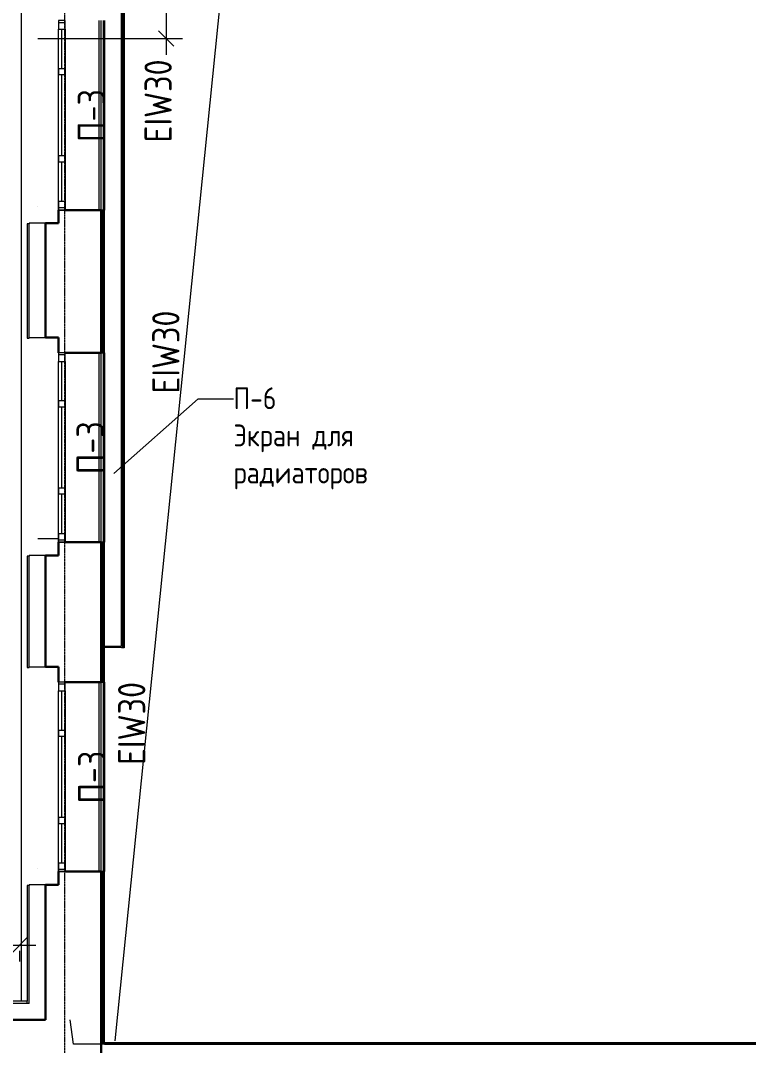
# Model space of a CAD drawing. Header units: millimetres. Extents: x -11345 to 411485, y -9810 to 73012.
# Drawn here: x 49696 to 56379, y 20376 to 29788 of the extents above; entities that cross this region are included whole.
import ezdxf

# ---------------------------------------------------------------- set-up
doc = ezdxf.new("R2010")
doc.units = ezdxf.units.MM
doc.linetypes.add('ADSK_Линия сетки', pattern=[25, 20, -2.5, 0, -2.5])
for name, color, linetype, lineweight in [('_ Окна', 7, 'Continuous', 9), ('Аннотация', 7, 'Continuous', 18), ('Марки окон', 7, 'Continuous', 20), ('Окна', 7, 'Continuous', 9), ('Оси', 253, 'Continuous', 9), ('Перекрытие', 7, 'Continuous', 9), ('Размеры', 7, 'Continuous', 5), ('Стены внутренние', 7, 'Continuous', 18), ('Стены наружные', 7, 'Continuous', 18), ('Стены несущие', 7, 'Continuous', 30), ('Стены отделка', 7, 'Continuous', 30), ('Стены штриховка', 7, 'Continuous', 9)]:
    doc.layers.add(name, color=color, linetype=linetype, lineweight=lineweight)
doc.layers.add('Линии', color=7, linetype='Continuous', lineweight=9, true_color=0x00a600)
doc.styles.add('GOST Common_2', font='GOST_Common.ttf', dxfattribs={"width": 0.9, "height": 250})
doc.styles.add('GOST Common_3', font='GOST_Common.ttf', dxfattribs={"width": 0.9, "height": 250})
doc.styles.add('GOST Common_6', font='GOST_Common.ttf', dxfattribs={"width": 0.9, "height": 200})
doc.dimstyles.new('ADSK_Основной_2_5_мм_Округление_до_1_мм', dxfattribs={"dimscale": 304.8, "dimtxt": 250, "dimasz": 0.463911, "dimexe": 0.492126, "dimexo": 0.492126, "dimgap": 0.098425, "dimtad": 1, "dimdec": 0, "dimdsep": 46, "dimtxsty": 'GOST Common_3', "dimblk1": 'OBLIQUE', "dimblk2": 'OBLIQUE', "dimsah": 1, "dimcen": 0.09, "dimdle": 0.492126, "dimazin": 2, "dimtfac": 1, "dimtdec": 0, "dimtix": 1, "dimtmove": 0, "dimatfit": 3, "dimfxl": 1, "dimtvp": 1, "dimtolj": 1, "dimtzin": 0, "dimlwd": 20, "dimlwe": 20, "dimarcsym": 2})

# ---------------------------------------------------------------- blocks, each defined once
blk = doc.blocks.new('окно трехпол с фрамугой - 1700-2240_h___нов_ ок43_противопож-6940656-План 1-го этажа')
at = {"layer": '_ Окна', "lineweight": 18}
for p, q in [((-870, 75), (-870, 135)), ((-870, 135), (-790, 135)), ((-790, 135), (-790, 75)), ((-430, 75), (-430, 135)), ((-430, 135), (-370, 135)), ((-370, 135), (-370, 75)), ((370, 75), (370, 135)), ((370, 135), (430, 135)), ((430, 135), (430, 75)), ((790, 135), (790, 75)), ((870, 135), (790, 135)), ((870, 75), (870, 135)), ((-790, 75), (-870, 75)), ((-370, 75), (-430, 75)), ((430, 75), (370, 75)), ((790, 75), (870, 75))]:
    blk.add_line(p, q, dxfattribs=at)
at = {"layer": '_ Окна'}
for p, q in [((-850, 75), (-850, 135)), ((-790, 105), (-430, 105)), ((-370, 105), (370, 105)), ((430, 105), (790, 105)), ((850, 75), (850, 135))]:
    blk.add_line(p, q, dxfattribs=at)
at = {"layer": 'Окна'}
for p, q in [((-870, 135), (-870, 75)), ((-790, 135), (-870, 135)), ((-790, 135), (-430, 135)), ((-370, 135), (-430, 135)), ((-370, 135), (370, 135)), ((430, 135), (370, 135)), ((430, 135), (790, 135)), ((870, 135), (790, 135)), ((870, 75), (870, 135)), ((-870, 75), (-790, 75)), ((-430, 75), (-790, 75)), ((-430, 75), (-370, 75)), ((370, 75), (-370, 75)), ((370, 75), (430, 75)), ((790, 75), (430, 75)), ((790, 75), (870, 75))]:
    blk.add_line(p, q, dxfattribs=at)
blk = doc.blocks.new('окно трехпол с фрамугой - 1700-2240_h___нов_ ок43_противопож-6940654-План 1-го этажа')
at = {"layer": '_ Окна', "lineweight": 18}
for p, q in [((-870, 75), (-870, 135)), ((-870, 135), (-790, 135)), ((-790, 135), (-790, 75)), ((-430, 75), (-430, 135)), ((-430, 135), (-370, 135)), ((-370, 135), (-370, 75)), ((370, 75), (370, 135)), ((370, 135), (430, 135)), ((430, 135), (430, 75)), ((790, 135), (790, 75)), ((870, 135), (790, 135)), ((870, 75), (870, 135)), ((-790, 75), (-870, 75)), ((-370, 75), (-430, 75)), ((430, 75), (370, 75)), ((790, 75), (870, 75))]:
    blk.add_line(p, q, dxfattribs=at)
at = {"layer": '_ Окна'}
for p, q in [((-850, 75), (-850, 135)), ((-790, 105), (-430, 105)), ((-370, 105), (370, 105)), ((430, 105), (790, 105)), ((850, 75), (850, 135))]:
    blk.add_line(p, q, dxfattribs=at)
at = {"layer": 'Окна'}
for p, q in [((-870, 135), (-870, 75)), ((-790, 135), (-870, 135)), ((-790, 135), (-430, 135)), ((-370, 135), (-430, 135)), ((-370, 135), (370, 135)), ((430, 135), (370, 135)), ((430, 135), (790, 135)), ((870, 135), (790, 135)), ((870, 75), (870, 135)), ((-870, 75), (-790, 75)), ((-430, 75), (-790, 75)), ((-430, 75), (-370, 75)), ((370, 75), (-370, 75)), ((370, 75), (430, 75)), ((790, 75), (430, 75)), ((790, 75), (870, 75))]:
    blk.add_line(p, q, dxfattribs=at)
blk = doc.blocks.new('_Oblique')
at = {"color": 0, "linetype": 'ByBlock', "lineweight": -2}
blk.add_line((-0.5, -0.5), (0.5, 0.5), dxfattribs=at)
blk = doc.blocks.new('DIMBLOCK113-План 1-го этажа')
at = {"layer": 'Defpoints', "color": 0, "transparency": 16777216}
for p in [(48416.3, 21396), (49686.3, 21396), (49686.3, 21296)]:
    blk.add_point(p, dxfattribs=at)
at = {"layer": 'Размеры', "color": 0, "transparency": 16777216}
for p, q in [((48266.3, 21296), (49836.3, 21296)), ((48416.3, 21246), (48416.3, 21146)), ((49686.3, 21246), (49686.3, 21146))]:
    blk.add_line(p, q, dxfattribs=at)
at = {"layer": 'Размеры', "color": 0, "transparency": 16777216, "xscale": 141.4, "yscale": 141.4, "zscale": 141.4, "rotation": 180}
blk.add_blockref('_Oblique', (48416.3, 21296), dxfattribs=at)
at = {"layer": 'Размеры', "color": 0, "transparency": 16777216, "xscale": 141.4, "yscale": 141.4, "zscale": 141.4}
blk.add_blockref('_Oblique', (49686.3, 21296), dxfattribs=at)
at = {"layer": 'Размеры', "color": 0, "lineweight": 20, "transparency": 16777216, "insert": (49051.3, 21451), "char_height": 250, "width": 700.591, "attachment_point": 5, "style": 'GOST Common_3'}
blk.add_mtext('\\A1;1270', dxfattribs=at)
blk = doc.blocks.new('DIMBLOCK114-План 1-го этажа')
at = {"layer": 'Defpoints', "color": 0, "transparency": 16777216}
for p in [(51132.7, 31107.5), (49706.3, 29622.5), (51032.7, 29622.5)]:
    blk.add_point(p, dxfattribs=at)
at = {"layer": 'Размеры', "color": 0, "transparency": 16777216}
for p, q in [((51032.7, 31257.5), (51032.7, 29472.5)), ((50982.7, 31107.5), (50882.7, 31107.5)), ((49856.3, 29622.5), (51182.7, 29622.5))]:
    blk.add_line(p, q, dxfattribs=at)
at = {"layer": 'Размеры', "color": 0, "transparency": 16777216, "xscale": 141.4, "yscale": 141.4, "zscale": 141.4}
for p, rotation in [((51032.7, 31107.5), 90), ((51032.7, 29622.5), 270)]:
    blk.add_blockref('_Oblique', p, dxfattribs=dict(at, rotation=rotation))
at = {"layer": 'Размеры', "color": 0, "lineweight": 20, "transparency": 16777216, "insert": (50877.7, 30365), "char_height": 250, "width": 726.16, "attachment_point": 5, "rotation": 90, "style": 'GOST Common_3'}
blk.add_mtext('\\A1;1485', dxfattribs=at)
blk = doc.blocks.new('оси')
at = {"layer": 'Оси', "linetype": 'ADSK_Линия сетки'}
blk.add_line((24550, -6855.047), (24550, 46377.998), dxfattribs=at)

msp = doc.modelspace()

# ---------------------------------------------------------------- linework, layer by layer
at = {"layer": 'Аннотация', "lineweight": 9}
for p, q in [((50552.1551, 25627.6752), (51326.11293, 26314.63888)), ((51326.11293, 26314.63888), (51651.55354, 26314.63888))]:
    msp.add_line(p, q, dxfattribs=at)
at = {"layer": 'Линии', "color": 8, "true_color": 0x6e6e6e}
msp.add_line((50564.66112, 20419.94303), (52573.45048, 40277.88654), dxfattribs=at)
at = {"layer": 'Перекрытие'}
for p, q in [((50416.26079, 29787.52494), (50416.26079, 28047.52494)), ((50416.26079, 26737.52494), (50416.26079, 24997.52494)), ((50416.26079, 23712.5654), (50416.26079, 21972.5654))]:
    msp.add_line(p, q, dxfattribs=at)
at = {"layer": 'Стены внутренние'}
for p, q in [((50636.26079, 24026.31798), (50636.26079, 42637.17464)), ((50648.26079, 42637.17464), (50648.26079, 24026.31798)), ((50623.33348, 24043.31798), (50623.33348, 42611.31798)), ((50635.33348, 42611.31798), (50635.33348, 24026.31798)), ((50436.26079, 28047.52494), (50436.26079, 29787.52494)), ((50456.26079, 29787.52494), (50456.26079, 28047.52494)), ((49856.26079, 28076.85404), (49856.26079, 28077.52494)), ((50416.26079, 28047.52494), (50416.26079, 28046.85404)), ((50436.26079, 24997.52494), (50436.26079, 26737.52494)), ((50456.26079, 26737.52494), (50456.26079, 24997.52494)), ((50046.26079, 25027.52494), (49856.26079, 25027.52494)), ((49856.26079, 25026.91025), (49856.26079, 25027.52494)), ((50046.26079, 25026.91025), (49856.26079, 25026.91025)), ((50416.26079, 24997.52494), (50416.26079, 24996.91025)), ((50468.26079, 24043.31798), (50623.33348, 24043.31798)), ((50623.33348, 24031.31798), (50468.26079, 24031.31798)), ((50623.33348, 24026.31798), (50623.33348, 24031.31798)), ((50635.33348, 24026.31798), (50623.33348, 24026.31798)), ((50648.26079, 24026.31798), (50636.26079, 24026.31798)), ((50436.26079, 21972.5654), (50436.26079, 23712.5654)), ((50456.26079, 23712.5654), (50456.26079, 21972.5654)), ((49856.26079, 22001.74913), (49856.26079, 22002.5654)), ((50416.26079, 21972.5654), (50416.26079, 21971.74913))]:
    msp.add_line(p, q, dxfattribs=at)
at = {"layer": 'Стены наружные'}
for p, q in [((49706.26079, 20782.52494), (49706.26079, 30421.83139)), ((50468.26079, 29787.52494), (50468.26079, 28047.52494)), ((50468.26079, 26737.52494), (50468.26079, 24997.52494)), ((50468.26079, 23712.5654), (50468.26079, 21972.5654))]:
    msp.add_line(p, q, dxfattribs=at)
at = {"layer": 'Стены несущие'}
for p, q in [((50046.26079, 28047.52494), (50046.26079, 28046.85404)), ((50046.26079, 28046.85404), (50046.26079, 27926.48263)), ((50436.26079, 28047.52494), (50106.26079, 28047.52494)), ((50436.26079, 28047.52494), (50436.26079, 26737.52494)), ((50046.26079, 27926.48263), (49926.26079, 27926.48263)), ((49926.26079, 27926.48263), (49926.26079, 26876.63015)), ((49926.26079, 26876.63015), (50046.26079, 26876.63015)), ((50046.26079, 26876.63015), (50046.26079, 26737.52494)), ((50106.26079, 26737.52494), (50436.26079, 26737.52494)), ((50046.26079, 24997.52494), (50046.26079, 24996.91025)), ((50046.26079, 24996.91025), (50046.26079, 24876.63015)), ((50436.26079, 24997.52494), (50106.26079, 24997.52494)), ((50436.26079, 24997.52494), (50436.26079, 23712.5654)), ((50046.26079, 24876.63015), (49926.26079, 24876.63015)), ((49926.26079, 24876.63015), (49926.26079, 23851.5654)), ((49926.26079, 23851.5654), (50046.26079, 23851.5654)), ((50046.26079, 23851.5654), (50046.26079, 23712.5654)), ((50106.26079, 23712.5654), (50436.26079, 23712.5654)), ((50046.26079, 21972.5654), (50046.26079, 21971.74913)), ((50046.26079, 21971.74913), (50046.26079, 21851.5654)), ((50436.26079, 21972.5654), (50106.26079, 21972.5654)), ((50436.26079, 21972.5654), (50436.26079, 20102.52494)), ((50046.26079, 21851.5654), (49926.26079, 21851.5654)), ((49926.26079, 21851.5654), (49926.26079, 20612.52494)), ((49926.26079, 20612.52494), (48518.39442, 20612.52494))]:
    msp.add_line(p, q, dxfattribs=at)
at = {"layer": 'Стены отделка', "lineweight": 9}
for p, q in [((50436.26079, 28047.52494), (50436.26079, 28047.52494)), ((50468.26079, 28047.52494), (50436.26079, 28047.52494)), ((50456.26079, 26737.52494), (50456.26079, 28047.52494)), ((50468.26079, 26737.52494), (50468.26079, 28047.52494)), ((49776.26079, 27920.56718), (49756.26079, 27920.56718)), ((49756.26079, 27920.56718), (49756.26079, 26870.6234)), ((49926.26079, 27926.48263), (49776.26079, 27926.48263)), ((49776.26079, 27926.48263), (49776.26079, 27920.56718)), ((49756.26079, 26870.6234), (49776.26079, 26870.6234)), ((49776.26079, 26870.6234), (49776.26079, 26876.63015)), ((49776.26079, 26876.63015), (49926.26079, 26876.63015)), ((50436.26079, 26737.52494), (50468.26079, 26737.52494)), ((50436.26079, 24997.52494), (50436.26079, 24997.52494)), ((50468.26079, 24997.52494), (50436.26079, 24997.52494)), ((50456.26079, 23712.5654), (50456.26079, 24997.52494)), ((50468.26079, 23712.5654), (50468.26079, 24997.52494)), ((49776.26079, 24870.6234), (49756.26079, 24870.6234)), ((49756.26079, 24870.6234), (49756.26079, 23845.46227)), ((49926.26079, 24876.63015), (49776.26079, 24876.63015)), ((49776.26079, 24876.63015), (49776.26079, 24870.6234)), ((49756.26079, 23845.46227), (49776.26079, 23845.46227)), ((49776.26079, 23845.46227), (49776.26079, 23851.5654)), ((49776.26079, 23851.5654), (49926.26079, 23851.5654)), ((50436.26079, 23712.5654), (50468.26079, 23712.5654)), ((50468.26079, 21972.5654), (50436.26079, 21972.5654)), ((50456.26079, 20388.45118), (50456.26079, 21972.5654)), ((50468.26079, 20400.45118), (50468.26079, 21972.5654)), ((49776.26079, 21845.46227), (49756.26079, 21845.46227)), ((49756.26079, 21845.46227), (49756.26079, 20782.52494)), ((49926.26079, 21851.5654), (49776.26079, 21851.5654)), ((49776.26079, 21851.5654), (49776.26079, 21845.46227)), ((49756.26079, 20782.52494), (48518.39442, 20782.52494)), ((49776.26079, 20762.52494), (48518.39442, 20762.52494)), ((50466.26079, 20388.45118), (50436.26079, 20388.45118)), ((62174.19302, 20400.45118), (50468.26079, 20400.45118))]:
    msp.add_line(p, q, dxfattribs=at)
at = {"layer": 'Стены штриховка'}
for p, q in [((50466.26079, 26737.52494), (50466.26079, 28047.52494)), ((49776.26079, 26876.63015), (49776.26079, 27920.56718)), ((50466.26079, 23712.5654), (50466.26079, 24997.52494)), ((49776.26079, 23851.5654), (49776.26079, 24870.6234)), ((50466.26079, 20398.45118), (50466.26079, 21972.5654)), ((49776.26079, 20762.52494), (49776.26079, 21845.46227)), ((49756.26079, 20762.52494), (49756.26079, 20782.52494)), ((50181.26079, 20388.45118), (50151.26079, 20612.52494)), ((50436.26079, 20388.45118), (50181.26079, 20388.45118)), ((62176.19963, 20398.45118), (50466.26079, 20398.45118)), ((50466.26079, 20388.45118), (62186.23267, 20388.45118))]:
    msp.add_line(p, q, dxfattribs=at)

# ---------------------------------------------------------------- block references
msp.add_blockref('оси', (25553.42928, -2155))
at = {"layer": 'Окна', "rotation": 89.99999999999991}
for name, p in [('окно трехпол с фрамугой - 1700-2240_h___нов_ ок43_противопож-6940656-План 1-го этажа', (50181.26079, 28917.52494)), ('окно трехпол с фрамугой - 1700-2240_h___нов_ ок43_противопож-6940654-План 1-го этажа', (50181.26079, 25867.52494)), ('окно трехпол с фрамугой - 1700-2240_h___нов_ ок43_противопож-6940654-План 1-го этажа', (50181.26079, 22842.5654))]:
    msp.add_blockref(name, p, dxfattribs=at)

# ---------------------------------------------------------------- texts
at = {"layer": 'Аннотация', "color": 1, "lineweight": 9, "true_color": 0xff0000, "char_height": 250, "width": 811.737, "attachment_point": 1, "rotation": 90, "line_spacing_factor": 1.022766, "style": 'GOST Common_2'}
for insert in [(50834.6161, 28666.06161), (50905.56785, 26360.47186), (50591.92816, 22950.23496)]:
    msp.add_mtext('\\pxt1.44,2.88,4.32,5.76,7.2,8.64,10.08,11.52,12.96,14.4,15.84,17.28,18.72,20.16,21.6,23.04,24.48,25.92,27.36,28.8,30.24,31.68,33.12,34.56,36,37.44,38.88,40.32,41.76,43.2,44.64,46.08;{ЕIW30}', dxfattribs=dict(at, insert=insert))
at = {"layer": 'Аннотация', "lineweight": 9, "insert": (51651.55354, 26418.76214), "char_height": 200, "width": 1637.1, "attachment_point": 1, "line_spacing_factor": 1.022766, "style": 'GOST Common_6'}
msp.add_mtext('\\pxt1.8,3.6,5.4,7.2,9,10.8,12.6,14.4,16.2,18,19.8,21.6,23.4,25.2,27,28.8,30.6,32.4,34.2,36,37.8,39.6,41.4,43.2,45,46.8,48.6,50.4,52.2,54,55.8,57.6;{П-6\\PЭкран для радиаторов}', dxfattribs=at)
at = {"layer": 'Марки окон', "lineweight": 9, "char_height": 250, "width": 505.8, "attachment_point": 5, "rotation": 90, "line_spacing_factor": 1.022766, "style": 'GOST Common_2'}
for insert in [(50346.44349, 28914.36754), (50335.56716, 25864.36754), (50350.29633, 22839.408)]:
    msp.add_mtext('\\pxqc,t1.8,3.6,5.4,7.2,9,10.8,12.6,14.4,16.2,18,19.8,21.6,23.4,25.2,27,28.8,30.6,32.4,34.2,36,37.8,39.6,41.4,43.2,45,46.8,48.6,50.4,52.2,54,55.8,57.6;{П-3}', dxfattribs=dict(at, insert=insert))

# ---------------------------------------------------------------- dimensions: what is measured, and where the dimension line sits
at = {"layer": 'Размеры', "lineweight": 20}
dim = msp.add_linear_dim(base=(51032.68762, 29622.52494), p1=(51132.67252, 31107.52494), p2=(49706.26079, 29622.52494), angle=90, dimstyle='ADSK_Основной_2_5_мм_Округление_до_1_мм', override={"dimpost": '<>', "dimfxl": 2059.095778, "dimlwd": 65535, "dimlwe": 65535}, dxfattribs=at)
dim.commit()
dim.dimension.update_dxf_attribs({"geometry": 'DIMBLOCK114-План 1-го этажа', "text_midpoint": (50877.68762, 30365.02494)})
dim = msp.add_linear_dim(base=(49686.26079, 21296.01471), p1=(48416.26079, 21395.99961), p2=(49686.26079, 21395.99961), dimstyle='ADSK_Основной_2_5_мм_Округление_до_1_мм', override={"dimpost": '<>', "dimfxl": 1270, "dimlwd": 65535, "dimlwe": 65535}, dxfattribs=at)
dim.commit()
dim.dimension.update_dxf_attribs({"geometry": 'DIMBLOCK113-План 1-го этажа', "text_midpoint": (49051.26079, 21451.01471)})

doc.saveas('drawing.dxf')
